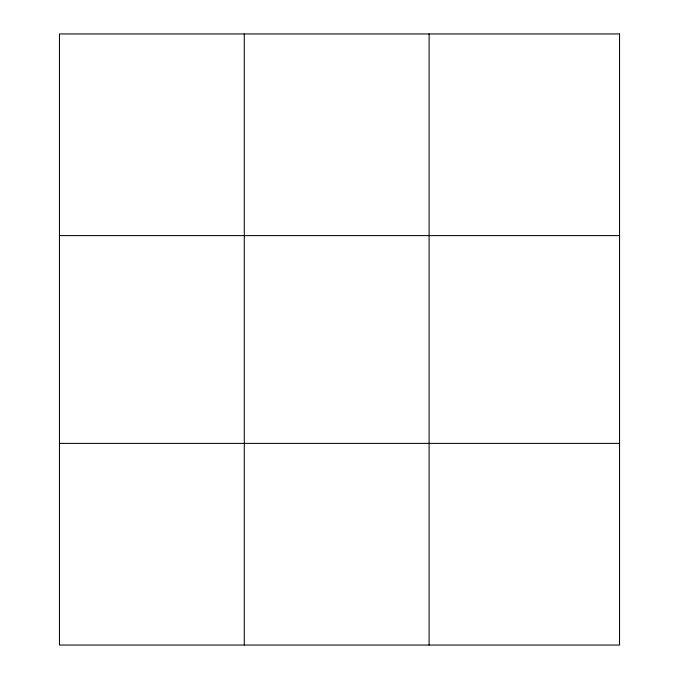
<?xml version="1.0" encoding="UTF-8"?>
<svg xmlns="http://www.w3.org/2000/svg" width="679" height="679" viewBox="0 0 679 679"><rect width="100%" height="100%" fill="white"/><g stroke="black" fill="none" stroke-linecap="round" stroke-linejoin="round"><path stroke-width="1.02" d="M429.111 645.05L429.111 33.95M59.455 235.613L619.545 235.613M59.455 443.387L619.545 443.387M244.287 33.95L244.287 645.05M619.545 33.95L619.545 645.05L59.455 645.05L59.455 33.95L619.545 33.95"/></g></svg>
